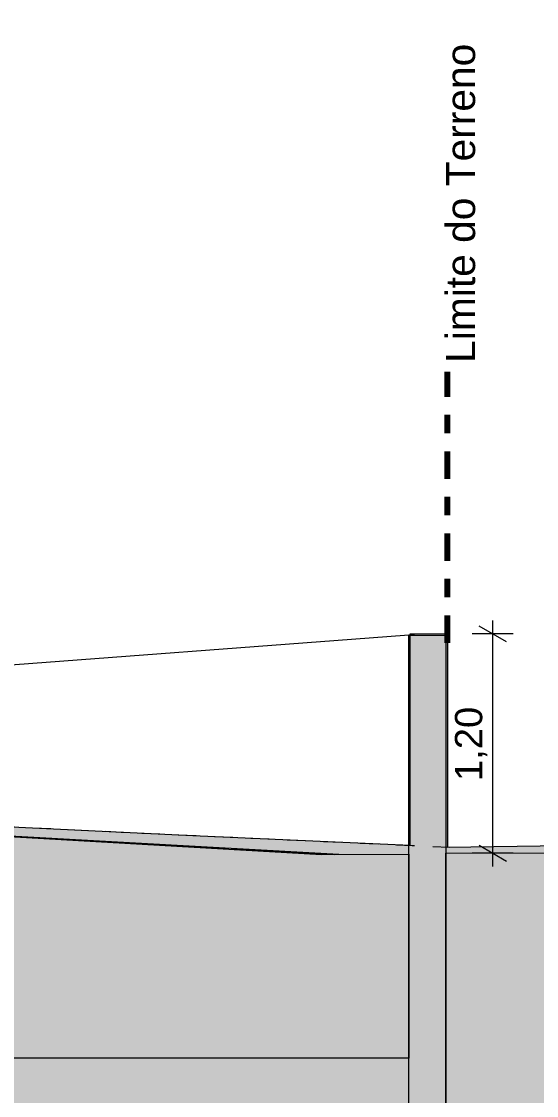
# Model space of a CAD drawing. Header units: metres. Extents: x -111189 to -108577, y -72951 to -72647.
# Drawn here: x -108874.4 to -108871.57, y -72945.29 to -72939.39 of the extents above; entities that cross this region are included whole.
import ezdxf

# ---------------------------------------------------------------- set-up
doc = ezdxf.new("R2010")
doc.units = ezdxf.units.M
doc.header["$MEASUREMENT"] = 0
doc.linetypes.add('Dot & Dashed Smaller', pattern=[0.36, 0.15, -0.09, 0.03, -0.09])
doc.linetypes.add('Hidden Line', pattern=[0.13, 0.08, -0.05])
for name, color, linetype in [('00 - DESENHO 2D', 7, 'Continuous'), ('00 - TEXTO GERAL', 7, 'Continuous'), ('01 - TERRENO PROPOSTO', 7, 'Continuous'), ('02 - ESTRADAS', 7, 'Continuous'), ('02 - PASSEIOS', 7, 'Continuous'), ('07 - MUROS', 7, 'Continuous'), ('12 - COTAS GERAIS', 7, 'Continuous')]:
    doc.layers.add(name, color=color, linetype=linetype)
doc.styles.add('ESTILO_GERADO_7', font='')
doc.styles.get('ESTILO_GERADO_7').set_extended_font_data('Helvetica')
doc.dimstyles.new('ESTILO_GERADO__5', dxfattribs={"dimtxt": 0.15, "dimasz": 0.114, "dimexe": 0.18, "dimexo": 0.0625, "dimgap": 0, "dimtad": 1, "dimzin": 0, "dimdsep": 46, "dimtxsty": 'ESTILO_GERADO_7', "dimblk": 'ARROWHEAD_2', "dimblk1": 'ARROWHEAD_2', "dimblk2": 'ARROWHEAD_2', "dimcen": 0.09, "dimse1": 1, "dimse2": 1, "dimclrd": 7, "dimclre": 7, "dimclrt": 7, "dimadec": 0, "dimazin": 0, "dimtfac": 1, "dimtdec": 4, "dimtmove": 0, "dimatfit": 3, "dimfxl": 1, "dimtolj": 1, "dimtzin": 0, "dimarcsym": 0})

# ---------------------------------------------------------------- blocks, each defined once
blk = doc.blocks.new('Corte Elem_781_1', base_point=(-109050.7279, -72941.9624))
at = {"layer": '07 - MUROS', "linetype": 'Continuous', "lineweight": 13}
blk.add_hatch(color=251, dxfattribs=at).paths.add_polyline_path([(-108872.2681, -72942.7613), (-108872.2681, -72948.2254), (-108872.0643, -72948.2254), (-108872.0643, -72943.959), (-108872.0642, -72943.959), (-108872.0642, -72942.7628), (-108872.2361, -72942.7613)])
at = {"layer": '07 - MUROS', "color": 251, "linetype": 'Continuous', "lineweight": 13}
for p, q in [((-108872.4855, -72942.7778), (-108874.7355, -72942.9485)), ((-108874.7355, -72942.9485), (-108874.7355, -72943.8505)), ((-108874.7355, -72945.0824), (-108874.7355, -72945.4624)), ((-108874.7355, -72945.4624), (-108874.7355, -72948.2254)), ((-108874.7355, -72948.2254), (-108872.4855, -72948.2254))]:
    blk.add_line(p, q, dxfattribs=at)
at = {"layer": '07 - MUROS', "color": 7, "linetype": 'Continuous', "lineweight": 13}
for p, q in [((-108872.2681, -72942.7613), (-108872.4855, -72942.7778)), ((-108872.4855, -72948.2254), (-108872.2681, -72948.2254))]:
    blk.add_line(p, q, dxfattribs=at)
at = {"layer": '07 - MUROS', "color": 7, "linetype": 'Continuous', "lineweight": 20}
for p, q in [((-108872.2681, -72942.7613), (-108872.2361, -72942.7613)), ((-108872.2681, -72948.2254), (-108872.2681, -72942.7613)), ((-108872.2361, -72942.7613), (-108872.0642, -72942.7628)), ((-108872.0642, -72942.7628), (-108872.0642, -72943.959)), ((-108872.0642, -72943.959), (-108872.0642, -72948.2254)), ((-108872.0643, -72948.2254), (-108872.2681, -72948.2254)), ((-108872.0642, -72948.2254), (-108872.0643, -72948.2254))]:
    blk.add_line(p, q, dxfattribs=at)
blk = doc.blocks.new('Corte Elem_907_1', base_point=(-109050.7279, -72941.9624))
at = {"layer": '02 - PASSEIOS', "linetype": 'Continuous', "lineweight": 13}
blk.add_hatch(color=251, dxfattribs=at).paths.add_polyline_path([(-108870.7821, -72943.9551), (-108870.879, -72943.9554), (-108872.0643, -72943.959), (-108872.0643, -72949.1485), (-108870.7821, -72949.1485)])
h = blk.add_hatch(dxfattribs=at)
h.set_pattern_fill('GRID_60X120_0001', style=0, pattern_type=2)
h.set_pattern_definition([(0, (-108909.9112, -72941.9624), (0, 0.6), []), (90, (-108909.9112, -72941.96242), (-0.2324394, 0), [])])
h.paths.add_polyline_path([(-108872.2817, -72948.2254), (-108872.2817, -72949.1485), (-108872.0643, -72949.1485), (-108872.0643, -72948.2254)])
at = {"layer": '02 - PASSEIOS', "color": 7, "linetype": 'Continuous', "lineweight": 20}
for p, q in [((-108872.0643, -72949.1485), (-108872.0643, -72943.959)), ((-108872.0643, -72943.959), (-108872.0642, -72943.959)), ((-108872.0642, -72943.959), (-108870.879, -72943.9554)), ((-108870.879, -72943.9554), (-108870.7821, -72943.9551)), ((-108870.7821, -72949.1485), (-108870.7821, -72943.9551)), ((-108870.7821, -72949.1485), (-108872.0643, -72949.1485))]:
    blk.add_line(p, q, dxfattribs=at)
at = {"layer": '02 - PASSEIOS', "color": 251, "linetype": 'Continuous', "lineweight": 13}
blk.add_line((-108874.7594, -72949.1485), (-108872.2817, -72949.1485), dxfattribs=at)
at = {"layer": '02 - PASSEIOS', "color": 7, "linetype": 'Continuous', "lineweight": 13}
blk.add_line((-108872.2817, -72949.1485), (-108872.0643, -72949.1485), dxfattribs=at)
blk = doc.blocks.new('Corte Elem_969_1', base_point=(-109050.7279, -72941.9624))
at = {"layer": '01 - TERRENO PROPOSTO', "linetype": 'Continuous', "lineweight": 13}
blk.add_hatch(color=251, dxfattribs=at).paths.add_polyline_path([(-108876.3478, -72945.0824), (-108872.2682, -72945.0824), (-108872.2682, -72943.9637), (-108872.748, -72943.9657), (-108875.2859, -72943.8202), (-108876.3478, -72943.7679)])
at = {"layer": '01 - TERRENO PROPOSTO', "color": 7, "linetype": 'Continuous', "lineweight": 13}
for p, q in [((-108872.6517, -72943.9653), (-108875.2859, -72943.8202)), ((-108874.1679, -72943.8833), (-108874.2524, -72943.8786)), ((-108874.1679, -72943.8833), (-108874.1936, -72943.8823)), ((-108874.1679, -72943.8833), (-108874.1092, -72943.887)), ((-108874.0766, -72943.8868), (-108874.0908, -72943.8863)), ((-108874.0428, -72943.8887), (-108874.0063, -72943.891)), ((-108873.83, -72943.9022), (-108873.9145, -72943.8975)), ((-108873.83, -72943.9022), (-108873.8557, -72943.9012)), ((-108873.83, -72943.9022), (-108873.7713, -72943.906)), ((-108873.7272, -72943.9062), (-108873.8117, -72943.9015)), ((-108873.7272, -72943.9062), (-108873.7529, -72943.9052)), ((-108873.7272, -72943.9062), (-108873.6684, -72943.9099)), ((-108873.4921, -72943.9212), (-108873.5766, -72943.9164)), ((-108873.4921, -72943.9212), (-108873.5178, -72943.9202)), ((-108873.4921, -72943.9212), (-108873.4334, -72943.9249)), ((-108873.3893, -72943.9251), (-108873.4738, -72943.9204)), ((-108873.3893, -72943.9251), (-108873.415, -72943.9241)), ((-108873.3893, -72943.9251), (-108873.3305, -72943.9289)), ((-108873.2571, -72943.9361), (-108873.3415, -72943.9314)), ((-108873.2571, -72943.9361), (-108873.279, -72943.9353)), ((-108873.2571, -72943.9361), (-108873.1983, -72943.9399)), ((-108873.1542, -72943.9401), (-108873.2387, -72943.9354)), ((-108873.1542, -72943.9401), (-108873.1799, -72943.9391)), ((-108873.1542, -72943.9401), (-108873.0955, -72943.9438)), ((-108873.0514, -72943.9441), (-108873.1359, -72943.9393)), ((-108873.0514, -72943.9441), (-108873.0771, -72943.9431)), ((-108873.0514, -72943.9441), (-108872.9926, -72943.9478)), ((-108872.9192, -72943.955), (-108873.0037, -72943.9503)), ((-108872.9192, -72943.955), (-108872.9449, -72943.9541)), ((-108872.9192, -72943.955), (-108872.8604, -72943.9588)), ((-108872.8163, -72943.959), (-108872.9008, -72943.9543)), ((-108872.8163, -72943.959), (-108872.8421, -72943.958)), ((-108872.8163, -72943.959), (-108872.7576, -72943.9628)), ((-108872.7135, -72943.963), (-108872.798, -72943.9582)), ((-108872.7135, -72943.963), (-108872.7392, -72943.962)), ((-108872.7135, -72943.963), (-108872.6752, -72943.9654))]:
    blk.add_line(p, q, dxfattribs=at)
at = {"layer": '01 - TERRENO PROPOSTO', "color": 7, "linetype": 'Continuous', "lineweight": 20}
for p, q in [((-108875.2859, -72943.8202), (-108872.748, -72943.9657)), ((-108872.748, -72943.9657), (-108872.2682, -72943.9637)), ((-108872.2682, -72943.9637), (-108872.2682, -72945.0824)), ((-108872.2682, -72945.0824), (-108876.3478, -72945.0824))]:
    blk.add_line(p, q, dxfattribs=at)
blk = doc.blocks.new('*D1653', base_point=(-109050.7279, -72941.9624))
at = {"layer": '12 - COTAS GERAIS', "color": 7, "linetype": 'Continuous', "lineweight": 5, "transparency": 16777216}
for p, q in [((-108871.7318, -72942.7982), (-108871.8818, -72942.7116)), ((-108871.8068, -72942.7549), (-108871.8068, -72942.6815)), ((-108871.6943, -72942.7549), (-108871.9193, -72942.7549)), ((-108871.8068, -72943.9584), (-108871.8068, -72942.7549)), ((-108871.6943, -72943.9584), (-108871.9193, -72943.9584)), ((-108871.8818, -72943.9151), (-108871.7318, -72944.0017)), ((-108871.8068, -72944.0317), (-108871.8068, -72943.9584))]:
    blk.add_line(p, q, dxfattribs=at)
at = {"layer": '12 - COTAS GERAIS', "color": 7, "lineweight": 5, "transparency": 16777216, "insert": (-108871.8368, -72943.5627), "char_height": 0.15, "attachment_point": 7, "rotation": 90, "style": 'ESTILO_GERADO_7'}
blk.add_mtext('\\A1;{\\pql;\\fHelvetica|b0|i0|c0|p0;\\W1.000000;1,20}', dxfattribs=at)
blk = doc.blocks.new('ARROWHEAD_2')
at = {"color": 0, "linetype": 'Continuous', "lineweight": 0}
for p, q in [((-0.378, -0.655), (0.378, 0.655)), ((0, 0), (-1, 0))]:
    blk.add_line(p, q, dxfattribs=at)
blk = doc.blocks.new('*D1655', base_point=(-109050.7279, -72941.9624))
at = {"layer": '12 - COTAS GERAIS', "color": 7, "linetype": 'Continuous', "lineweight": 5, "transparency": 16777216}
for p, q in [((-108878.5361, -72942.3124), (-108878.7611, -72942.3124)), ((-108878.7236, -72942.2691), (-108878.5736, -72942.3557)), ((-108878.6486, -72944.6624), (-108878.6486, -72942.3124)), ((-108878.5361, -72944.6624), (-108878.7611, -72944.6624)), ((-108878.7236, -72944.6191), (-108878.5736, -72944.7057)), ((-108878.6486, -72944.7358), (-108878.6486, -72944.6624))]:
    blk.add_line(p, q, dxfattribs=at)
at = {"layer": '12 - COTAS GERAIS', "color": 7, "lineweight": 5, "transparency": 16777216, "char_height": 0.15, "attachment_point": 7, "rotation": 90, "style": 'ESTILO_GERADO_7'}
for s, insert in [('\\A1;{\\pql;\\fHelvetica|b0|i0|c0|p0;\\W1.000000;0,35}', (-108878.6786, -72942.7679)), ('\\A1;{\\pql;\\fHelvetica|b0|i0|c0|p0;\\W1.000000;2,35}', (-108878.6786, -72943.6935))]:
    blk.add_mtext(s, dxfattribs=dict(at, insert=insert))
blk = doc.blocks.new('*D1656', base_point=(-109050.7279, -72941.9624))
at = {"layer": '12 - COTAS GERAIS', "color": 7, "linetype": 'Continuous', "lineweight": 5, "transparency": 16777216}
for p, q in [((-108878.7236, -72941.9191), (-108878.5736, -72942.0057)), ((-108878.5361, -72941.9624), (-108878.7611, -72941.9624)), ((-108878.6486, -72942.3124), (-108878.6486, -72941.9624)), ((-108878.5361, -72942.3124), (-108878.7611, -72942.3124)), ((-108878.7236, -72942.2691), (-108878.5736, -72942.3557))]:
    blk.add_line(p, q, dxfattribs=at)
blk = doc.blocks.new('*D1657', base_point=(-109050.7279, -72941.9624))
at = {"layer": '12 - COTAS GERAIS', "color": 7, "linetype": 'Continuous', "lineweight": 5, "transparency": 16777216}
for p, q in [((-108878.6486, -72938.9624), (-108878.6486, -72938.6124)), ((-108878.7236, -72938.9191), (-108878.5736, -72939.0057)), ((-108878.5361, -72938.9624), (-108878.7611, -72938.9624)), ((-108878.6486, -72941.9624), (-108878.6486, -72938.9624)), ((-108878.7236, -72941.9191), (-108878.5736, -72942.0057)), ((-108878.5361, -72941.9624), (-108878.7611, -72941.9624))]:
    blk.add_line(p, q, dxfattribs=at)
at = {"layer": '12 - COTAS GERAIS', "color": 7, "lineweight": 5, "transparency": 16777216, "char_height": 0.15, "attachment_point": 7, "rotation": 90, "style": 'ESTILO_GERADO_7'}
for s, insert in [('\\A1;{\\pql;\\fHelvetica|b0|i0|c0|p0;\\W1.000000;0,35}', (-108878.6786, -72939.4179)), ('\\A1;{\\pql;\\fHelvetica|b0|i0|c0|p0;\\W1.000000;3,00}', (-108878.6786, -72940.6685))]:
    blk.add_mtext(s, dxfattribs=dict(at, insert=insert))

msp = doc.modelspace()

# ---------------------------------------------------------------- hatches: boundary and pattern name
at = {"layer": '00 - DESENHO 2D', "linetype": 'Continuous', "lineweight": 13}
msp.add_hatch(color=251, dxfattribs=at).paths.add_polyline_path([(-108891.4996, -72951.1348), (-108891.4996, -72941.1368), (-108891.2999, -72941.1368), (-108891.2999, -72942.6344), (-108891.1623, -72942.6344), (-108887.8314, -72942.8534), (-108887.6978, -72942.8622), (-108887.6978, -72943.186), (-108886.4978, -72943.186), (-108886.4978, -72944.9644), (-108876.3478, -72944.9644), (-108876.3478, -72943.7269), (-108875.4735, -72943.7739), (-108874.9892, -72943.7981), (-108874.5657, -72943.8073), (-108873.4542, -72943.8614), (-108872.2599, -72943.9152), (-108872.2599, -72942.7549), (-108872.056, -72942.7549), (-108872.0561, -72943.9244), (-108870.7821, -72943.9064), (-108870.7622, -72951.1348)])

# ---------------------------------------------------------------- linework, layer by layer
at = {"layer": '00 - DESENHO 2D', "color": 1, "linetype": 'Dot & Dashed Smaller', "lineweight": 80}
msp.add_line((-108872.056, -72942.803), (-108872.056, -72941.3157), dxfattribs=at)
at = {"layer": '00 - DESENHO 2D', "color": 7, "linetype": 'Continuous', "lineweight": 13, "flags": 128}
msp.add_lwpolyline([(-108891.4996, -72951.1348), (-108891.4996, -72941.1368), (-108891.2999, -72941.1368), (-108891.2999, -72942.6344), (-108891.1623, -72942.6344), (-108887.8314, -72942.8534), (-108887.6978, -72942.8622), (-108887.6978, -72943.186), (-108886.4978, -72943.186), (-108886.4978, -72944.9644), (-108876.3478, -72944.9644), (-108876.3478, -72943.7269), (-108875.4735, -72943.7739), (-108874.9892, -72943.7981), (-108874.5657, -72943.8073), (-108873.4542, -72943.8614), (-108872.2599, -72943.9152), (-108872.2599, -72942.7549), (-108872.056, -72942.7549), (-108872.0561, -72943.9244), (-108870.7821, -72943.9064), (-108870.7622, -72951.1348)], close=True, dxfattribs=at)
at = {"layer": '02 - ESTRADAS', "color": 7, "linetype": 'Hidden Line', "lineweight": 20, "flags": 128}
msp.add_lwpolyline([(-108891.2894, -72942.6349), (-108891.1519, -72942.6349), (-108890.5778, -72942.6726), (-108889.1497, -72942.7665), (-108887.8752, -72942.8504), (-108887.2263, -72942.893), (-108886.2035, -72942.95), (-108884.6206, -72943.0441), (-108883.7478, -72943.0992), (-108882.9155, -72943.1626), (-108882.0913, -72943.2411), (-108881.3412, -72943.3124), (-108880.6822, -72943.3768), (-108879.4123, -72943.5013), (-108878.5826, -72943.5833), (-108878.0311, -72943.6367), (-108877.141, -72943.6904), (-108876.5646, -72943.7152), (-108876.3374, -72943.7274), (-108875.6789, -72943.7628), (-108874.9787, -72943.7987), (-108874.4996, -72943.8105), (-108873.8485, -72943.8422), (-108873.1921, -72943.8732), (-108872.5895, -72943.9004), (-108872.2495, -72943.9158), (-108872.0457, -72943.9249)], dxfattribs=at)

# ---------------------------------------------------------------- block references
at = {"layer": '01 - TERRENO PROPOSTO', "lineweight": 0}
msp.add_blockref('Corte Elem_969_1', (-109050.7279, -72941.9624), dxfattribs=at)
at = {"layer": '02 - PASSEIOS', "lineweight": 0}
msp.add_blockref('Corte Elem_907_1', (-109050.7279, -72941.9624), dxfattribs=at)
at = {"layer": '07 - MUROS', "lineweight": 0}
msp.add_blockref('Corte Elem_781_1', (-109050.7279, -72941.9624), dxfattribs=at)

# ---------------------------------------------------------------- texts
at = {"layer": '00 - TEXTO GERAL', "color": 7, "linetype": 'Continuous', "lineweight": 5, "insert": (-108872.0639, -72941.2672), "char_height": 0.16, "attachment_point": 1, "rotation": 90, "style": 'ESTILO_GERADO_7'}
msp.add_mtext('\\A1;{\\pql;\\fHelvetica|b0|i0|c0|p0;\\W1.000000;Limite d\\fHelvetica|b0|i0|c0|p0;\\W1.000000;o Terreno}', dxfattribs=at)

# ---------------------------------------------------------------- dimensions: what is measured, and where the dimension line sits
at = {"layer": '12 - COTAS GERAIS', "color": 7, "linetype": 'Continuous', "lineweight": 5}
for base, p1, p2, picture, middle in [((-108878.6486, -72938.9624), (-108867.1201, -72941.9624), (-108878.6486, -72938.9624), '*D1657', (-108878.7536, -72940.4743)), ((-108878.6486, -72941.9624), (-108878.6486, -72942.3124), (-108867.1201, -72941.9624), '*D1656', (-108878.7536, -72942.5737)), ((-108878.6486, -72942.3124), (-108867.1201, -72944.6624), (-108878.6486, -72942.3124), '*D1655', (-108878.7536, -72943.4993)), ((-108871.8068, -72942.7549), (-108872.0561, -72943.9584), (-108871.8068, -72942.7549), '*D1653', (-108871.9118, -72943.3685))]:
    dim = msp.add_linear_dim(base=base, p1=p1, p2=p2, angle=90, dimstyle='ESTILO_GERADO__5', dxfattribs=at)
    dim.commit()
    dim.dimension.update_dxf_attribs({"geometry": picture, "text_midpoint": middle, "dimtype": 160, "text_rotation": 90})

doc.saveas('drawing.dxf')
